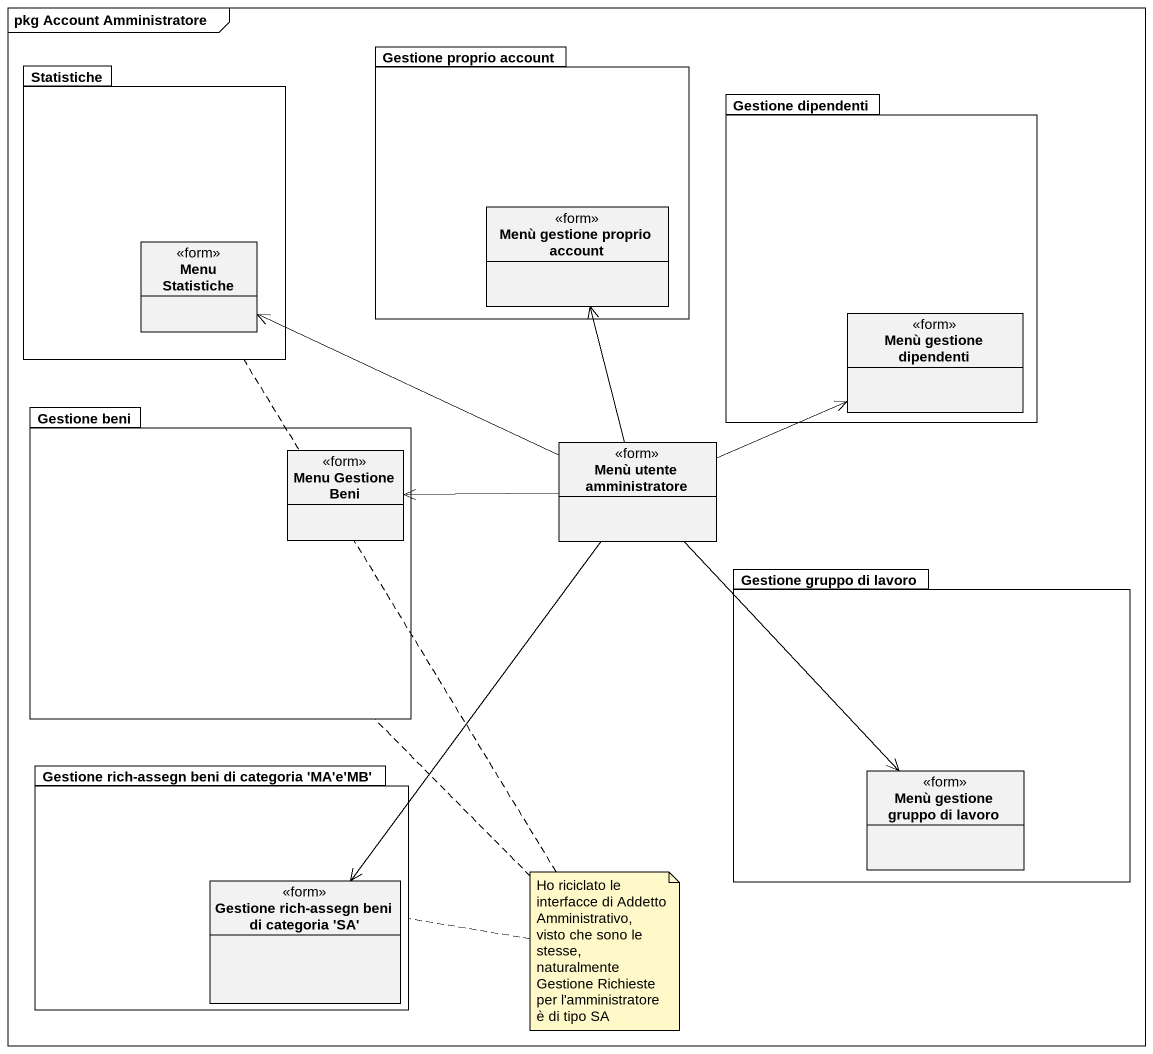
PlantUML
@startuml
mainframe pkg Account Amministratore
hide circle
hide empty members
package Statistiche {
  class "Menu Statistiche" as Menu_Statistiche <<form>>
}
package "Gestione proprio account" as Gestione_proprio_account {
  class "Menù gestione proprio account" as Menù_gestione_proprio <<form>>
}
package "Gestione dipendenti" as Gestione_dipendenti {
  class "Menù gestione dipendenti" as Menù_gestione_dipendenti <<form>>
}
package "Gestione beni" as Gestione_beni {
  class "Menu Gestione Beni" as Menu_Gestione_Beni <<form>>
}
class "Menù utente amministratore" as Menù_utente_amministratore <<form>>
package "Gestione gruppo di lavoro" as Gestione_gruppo_di_lavoro {
  class "Menù gestione gruppo di lavoro" as Menù_gestione_gruppo_di <<form>>
}
package "Gestione rich-assegn beni di categoria 'MA'e'MB'" as Gestione_rich_assegn_beni {
  class "Gestione rich-assegn beni di categoria 'SA'" as Gestione_rich_assegn_beni_2 <<form>>
}
Menù_utente_amministratore -left-> Menu_Statistiche
Menù_utente_amministratore -up-> Menù_gestione_proprio
Menù_utente_amministratore -right-> Menù_gestione_dipendenti
Menù_utente_amministratore -left-> Menu_Gestione_Beni
Menù_utente_amministratore --> Menù_gestione_gruppo_di
Menù_utente_amministratore --> Gestione_rich_assegn_beni_2
note as N1
  Ho riciclato le interfacce di Addetto Amministrativo, visto che sono le stesse, naturalmente Gestione Richieste per l'amministratore è di tipo SA
end note
N1 .. Gestione_beni
N1 .. Gestione_rich_assegn_beni
N1 .. Statistiche
@enduml
